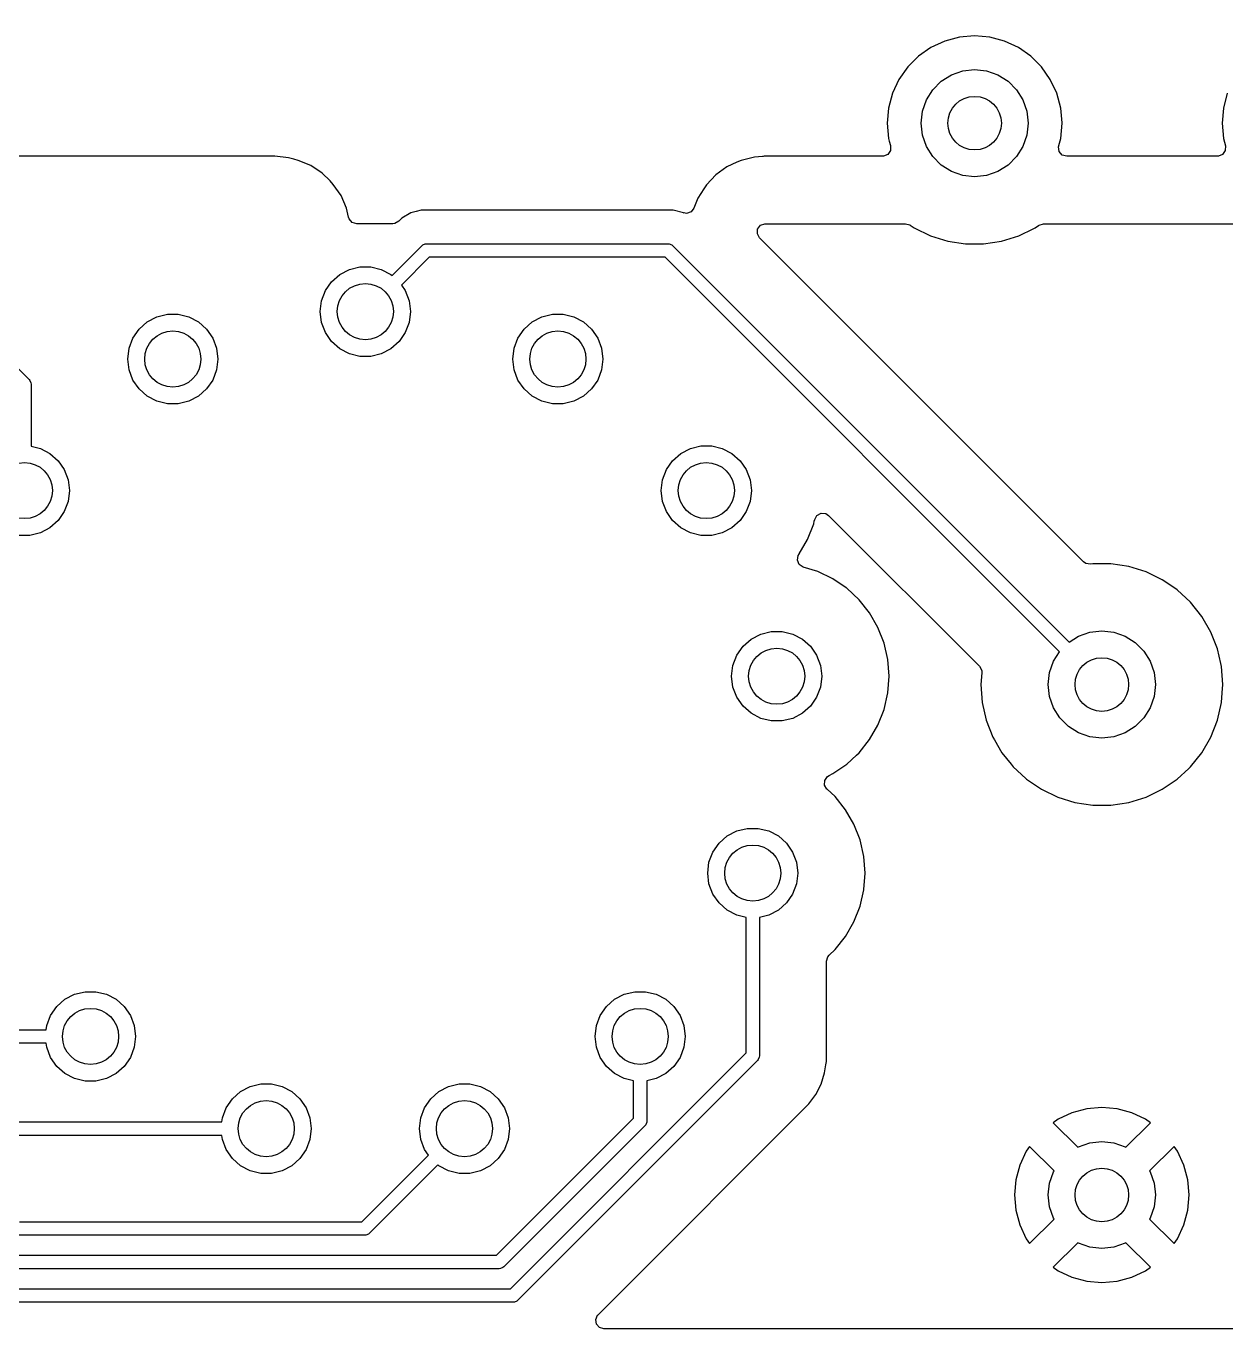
# Model space of a CAD drawing. Extents: x 2.85 to 10.26, y -4.55 to -2.42.
# Drawn here: x 5.863 to 6.569, y -4.547 to -3.781 of the extents above; entities that cross this region are included whole.
import ezdxf

# ---------------------------------------------------------------- set-up
doc = ezdxf.new("R2010")
doc.units = 0
doc.header["$MEASUREMENT"] = 0
doc.layers.add('BLACK', color=7, linetype='CONTINUOUS')

msp = doc.modelspace()

# ---------------------------------------------------------------- linework, layer by layer
at = {"layer": 'BLACK', "linetype": 'CONTINUOUS'}
for p, q in [((5.50029, -3.62424), (5.86528, -3.98923)), ((6.40368, -3.79029), (6.39556, -3.79407)), ((6.41233, -3.78797), (6.40368, -3.79029)), ((6.40368, -3.79029), (6.40368, -3.79029)), ((6.41234, -3.78797), (6.41233, -3.78797)), ((6.42126, -3.78719), (6.41234, -3.78797)), ((6.43018, -3.78797), (6.42126, -3.78719)), ((6.42126, -3.78719), (6.42126, -3.78719)), ((6.43884, -3.79029), (6.43018, -3.78797)), ((6.43018, -3.78797), (6.43018, -3.78797)), ((6.43018, -3.78797), (6.43018, -3.78797)), ((6.43018, -3.78797), (6.43018, -3.78797)), ((6.43018, -3.78797), (6.43018, -3.78797)), ((6.44696, -3.79407), (6.43884, -3.79029)), ((6.43884, -3.79029), (6.43884, -3.79029)), ((6.39556, -3.79407), (6.38822, -3.79921)), ((6.39556, -3.79407), (6.39556, -3.79407)), ((6.4543, -3.79921), (6.44696, -3.79407)), ((6.44696, -3.79407), (6.44696, -3.79407)), ((6.38189, -3.80555), (6.37675, -3.81288)), ((6.38822, -3.79921), (6.38189, -3.80555)), ((6.46063, -3.80555), (6.4543, -3.79921)), ((6.46577, -3.81288), (6.46063, -3.80555)), ((6.46063, -3.80555), (6.46063, -3.80555)), ((6.37675, -3.81288), (6.37296, -3.821)), ((6.37675, -3.81288), (6.37675, -3.81288)), ((6.40162, -3.81396), (6.40759, -3.81021)), ((6.40759, -3.81021), (6.41425, -3.80788)), ((6.41425, -3.80788), (6.42126, -3.80709)), ((6.42126, -3.80709), (6.42827, -3.80788)), ((6.42827, -3.80788), (6.43493, -3.81021)), ((6.43493, -3.81021), (6.4409, -3.81396)), ((6.46956, -3.821), (6.46577, -3.81288)), ((6.39288, -3.82492), (6.39664, -3.81895)), ((6.39664, -3.81895), (6.40162, -3.81396)), ((6.4409, -3.81396), (6.44588, -3.81895)), ((6.44588, -3.81895), (6.44964, -3.82492)), ((6.37296, -3.821), (6.37064, -3.82966)), ((6.37296, -3.821), (6.37296, -3.821)), ((6.39055, -3.83157), (6.39288, -3.82492)), ((6.44964, -3.82492), (6.45197, -3.83157)), ((6.47188, -3.82966), (6.46956, -3.821)), ((6.56983, -3.82101), (6.56751, -3.82966)), ((6.37064, -3.82966), (6.36986, -3.83858)), ((6.37064, -3.82966), (6.37064, -3.82966)), ((6.38976, -3.83858), (6.39055, -3.83157)), ((6.45197, -3.83157), (6.45276, -3.83858)), ((6.47208, -3.83199), (6.47188, -3.82966)), ((6.47264, -3.83834), (6.47208, -3.83199)), ((6.56751, -3.82966), (6.56673, -3.83858)), ((6.56751, -3.82966), (6.56751, -3.82966)), ((6.36986, -3.83858), (6.36986, -3.83858)), ((6.36986, -3.83858), (6.37064, -3.84751)), ((6.39055, -3.84559), (6.38976, -3.83858)), ((6.45276, -3.83858), (6.45197, -3.84559)), ((6.47188, -3.84751), (6.47266, -3.83858)), ((6.47266, -3.83858), (6.47264, -3.83834)), ((6.56673, -3.83858), (6.56673, -3.83858)), ((6.56673, -3.83858), (6.56751, -3.8475)), ((6.37064, -3.84751), (6.37064, -3.84751)), ((6.37064, -3.84751), (6.37106, -3.84905)), ((6.37106, -3.84905), (6.37176, -3.85168)), ((6.39288, -3.85225), (6.39055, -3.84559)), ((6.45197, -3.84559), (6.44964, -3.85225)), ((6.47076, -3.85168), (6.47188, -3.84751)), ((6.56751, -3.8475), (6.56751, -3.8475)), ((6.56751, -3.8475), (6.56869, -3.85191)), ((6.00979, -3.85805), (5.84118, -3.85805)), ((6.01776, -3.85886), (6.00979, -3.85805)), ((6.00979, -3.85805), (6.00979, -3.85805)), ((6.02094, -3.85965), (6.01776, -3.85886)), ((6.01776, -3.85886), (6.01776, -3.85886)), ((6.01776, -3.85886), (6.01776, -3.85886)), ((6.29182, -3.85853), (6.28407, -3.86056)), ((6.29649, -3.85809), (6.29182, -3.85853)), ((6.29684, -3.85808), (6.29649, -3.85809)), ((6.29649, -3.85809), (6.29649, -3.85809)), ((6.29752, -3.85806), (6.29684, -3.85808)), ((6.29826, -3.85805), (6.29752, -3.85806)), ((6.36711, -3.85805), (6.29826, -3.85805)), ((6.36769, -3.85802), (6.36711, -3.85805)), ((6.37022, -3.85693), (6.36769, -3.85802)), ((6.37176, -3.85466), (6.37022, -3.85693)), ((6.37176, -3.85168), (6.37182, -3.85191)), ((6.37182, -3.85191), (6.37176, -3.85466)), ((6.39664, -3.85822), (6.39288, -3.85225)), ((6.40162, -3.86321), (6.39664, -3.85822)), ((6.44588, -3.85822), (6.4409, -3.86321)), ((6.44964, -3.85225), (6.44588, -3.85822)), ((6.47058, -3.85247), (6.4707, -3.85191)), ((6.47097, -3.8552), (6.47058, -3.85247)), ((6.4707, -3.85191), (6.47076, -3.85168)), ((6.47277, -3.85728), (6.47097, -3.8552)), ((6.47541, -3.85805), (6.47277, -3.85728)), ((6.56398, -3.85805), (6.47541, -3.85805)), ((6.56456, -3.85802), (6.56398, -3.85805)), ((6.56709, -3.85693), (6.56456, -3.85802)), ((6.56863, -3.85466), (6.56709, -3.85693)), ((6.56869, -3.85191), (6.56863, -3.85466)), ((6.02358, -3.86043), (6.02094, -3.85965)), ((6.02094, -3.85965), (6.02094, -3.85965)), ((6.02094, -3.85965), (6.02094, -3.85965)), ((6.031, -3.86345), (6.02358, -3.86043)), ((6.02358, -3.86043), (6.02358, -3.86043)), ((6.03766, -3.86791), (6.031, -3.86345)), ((6.031, -3.86345), (6.031, -3.86345)), ((6.27556, -3.86431), (6.26906, -3.86899)), ((6.2815, -3.86152), (6.27556, -3.86431)), ((6.28407, -3.86056), (6.2815, -3.86152)), ((6.2815, -3.86152), (6.2815, -3.86152)), ((6.40759, -3.86696), (6.40162, -3.86321)), ((6.4409, -3.86321), (6.43493, -3.86696)), ((6.04235, -3.87249), (6.03766, -3.86791)), ((6.03766, -3.86791), (6.03766, -3.86791)), ((6.04415, -3.87457), (6.04235, -3.87249)), ((6.04875, -3.88112), (6.04415, -3.87457)), ((6.04415, -3.87457), (6.04415, -3.87457)), ((6.04415, -3.87457), (6.04415, -3.87457)), ((6.26906, -3.86899), (6.26364, -3.87489)), ((6.26906, -3.86899), (6.26906, -3.86899)), ((6.41425, -3.86929), (6.40759, -3.86696)), ((6.42126, -3.87008), (6.41425, -3.86929)), ((6.42827, -3.86929), (6.42126, -3.87008)), ((6.43493, -3.86696), (6.42827, -3.86929)), ((6.05195, -3.88847), (6.04875, -3.88112)), ((6.04875, -3.88112), (6.04875, -3.88112)), ((6.26199, -3.87709), (6.25851, -3.88265)), ((6.26364, -3.87489), (6.26199, -3.87709)), ((6.26199, -3.87709), (6.26199, -3.87709)), ((6.05318, -3.89385), (6.05195, -3.88847)), ((6.05195, -3.88847), (6.05195, -3.88847)), ((6.09581, -3.88974), (6.09292, -3.89052)), ((6.10203, -3.88974), (6.09581, -3.88974)), ((6.10233, -3.88974), (6.10203, -3.88974)), ((6.23753, -3.88974), (6.10233, -3.88974)), ((6.10233, -3.88974), (6.10233, -3.88974)), ((6.23783, -3.88974), (6.23753, -3.88974)), ((6.23753, -3.88974), (6.23753, -3.88974)), ((6.24406, -3.88974), (6.23783, -3.88974)), ((6.25007, -3.89136), (6.24406, -3.88974)), ((6.2562, -3.88852), (6.25451, -3.89069)), ((6.25851, -3.88265), (6.2562, -3.88852)), ((6.0535, -3.89478), (6.05318, -3.89385)), ((6.0553, -3.89686), (6.0535, -3.89478)), ((6.05794, -3.89764), (6.0553, -3.89686)), ((6.08025, -3.89753), (6.07921, -3.89764)), ((6.08266, -3.89621), (6.08025, -3.89753)), ((6.0844, -3.89447), (6.08266, -3.89621)), ((6.08979, -3.89136), (6.0844, -3.89447)), ((6.0844, -3.89447), (6.0844, -3.89447)), ((6.09292, -3.89052), (6.08979, -3.89136)), ((6.08979, -3.89136), (6.08979, -3.89136)), ((6.25038, -3.89144), (6.25007, -3.89136)), ((6.25007, -3.89136), (6.25007, -3.89136)), ((6.2504, -3.89134), (6.25038, -3.89144)), ((6.25191, -3.8916), (6.2504, -3.89134)), ((6.25451, -3.89069), (6.25191, -3.8916)), ((6.07921, -3.89764), (6.05794, -3.89764)), ((6.29349, -3.90356), (6.29368, -3.90081)), ((6.2948, -3.90597), (6.29349, -3.90356)), ((6.29368, -3.90081), (6.29533, -3.89861)), ((6.29533, -3.89861), (6.29791, -3.89765)), ((6.29791, -3.89765), (6.29826, -3.89764)), ((6.29826, -3.89764), (6.38054, -3.89764)), ((6.38054, -3.89764), (6.38318, -3.89841)), ((6.38318, -3.89841), (6.38329, -3.89849)), ((6.38329, -3.89849), (6.38572, -3.90014)), ((6.38572, -3.90014), (6.39529, -3.90475)), ((6.39529, -3.90475), (6.40544, -3.90789)), ((6.43708, -3.90789), (6.44723, -3.90475)), ((6.44723, -3.90475), (6.45608, -3.90049)), ((6.45608, -3.90049), (6.4568, -3.90014)), ((6.4568, -3.90014), (6.45884, -3.89876)), ((6.4568, -3.90014), (6.4568, -3.90014)), ((6.4568, -3.90014), (6.4568, -3.90014)), ((6.45884, -3.89876), (6.45923, -3.89849)), ((6.45923, -3.89849), (6.46185, -3.89764)), ((6.46185, -3.89764), (6.46198, -3.89764)), ((6.46198, -3.89764), (6.57739, -3.89764)), ((6.07868, -3.92806), (6.09614, -3.9106)), ((6.09614, -3.9106), (6.09673, -3.91011)), ((6.09673, -3.91011), (6.09815, -3.90952)), ((6.09815, -3.90952), (6.09892, -3.90945)), ((6.09892, -3.90945), (6.24094, -3.90945)), ((6.24094, -3.90945), (6.24171, -3.90952)), ((6.24171, -3.90952), (6.24313, -3.91011)), ((6.24313, -3.91011), (6.24373, -3.9106)), ((6.24373, -3.9106), (6.47678, -4.14366)), ((6.48527, -4.09644), (6.2948, -3.90597)), ((6.40544, -3.90789), (6.40544, -3.90789)), ((6.40544, -3.90789), (6.40544, -3.90789)), ((6.40544, -3.90789), (6.41595, -3.90947)), ((6.41595, -3.90947), (6.41595, -3.90947)), ((6.41595, -3.90947), (6.41595, -3.90947)), ((6.41595, -3.90947), (6.41595, -3.90947)), ((6.41595, -3.90947), (6.42657, -3.90947)), ((6.42657, -3.90947), (6.43708, -3.90789)), ((6.42657, -3.90947), (6.42657, -3.90947)), ((6.42657, -3.90947), (6.42657, -3.90947)), ((6.43708, -3.90789), (6.43708, -3.90789)), ((6.43708, -3.90789), (6.43708, -3.90789)), ((6.10055, -3.91732), (6.08418, -3.9337)), ((6.23931, -3.91732), (6.10055, -3.91732)), ((6.47121, -4.14922), (6.23931, -3.91732)), ((6.04316, -3.93174), (6.04794, -3.9275)), ((6.04794, -3.9275), (6.0536, -3.92454)), ((6.0536, -3.92454), (6.0598, -3.92301)), ((6.0598, -3.92301), (6.06619, -3.92301)), ((6.06619, -3.92301), (6.07239, -3.92454)), ((6.07239, -3.92454), (6.07805, -3.9275)), ((6.07805, -3.9275), (6.07868, -3.92806)), ((6.03953, -3.937), (6.04316, -3.93174)), ((6.08418, -3.9337), (6.08646, -3.937)), ((6.03649, -3.94931), (6.03726, -3.94297)), ((6.03726, -3.94297), (6.03953, -3.937)), ((6.08646, -3.937), (6.08872, -3.94297)), ((6.08872, -3.94297), (6.08949, -3.94931)), ((5.9404, -3.95244), (5.9466, -3.95091)), ((5.9466, -3.95091), (5.95299, -3.95091)), ((5.95299, -3.95091), (5.95919, -3.95244)), ((6.03726, -3.95566), (6.03649, -3.94931)), ((6.08949, -3.94931), (6.08872, -3.95566)), ((6.1668, -3.95244), (6.173, -3.95091)), ((6.173, -3.95091), (6.17939, -3.95091)), ((6.17939, -3.95091), (6.18559, -3.95244)), ((5.92996, -3.95964), (5.93474, -3.9554)), ((5.93474, -3.9554), (5.9404, -3.95244)), ((5.95919, -3.95244), (5.96485, -3.9554)), ((5.96485, -3.9554), (5.96963, -3.95964)), ((6.03953, -3.96163), (6.03726, -3.95566)), ((6.08872, -3.95566), (6.08646, -3.96163)), ((6.15636, -3.95964), (6.16114, -3.9554)), ((6.16114, -3.9554), (6.1668, -3.95244)), ((6.18559, -3.95244), (6.19125, -3.9554)), ((6.19125, -3.9554), (6.19603, -3.95964)), ((5.92406, -3.97087), (5.92633, -3.9649)), ((5.92633, -3.9649), (5.92996, -3.95964)), ((5.96963, -3.95964), (5.97326, -3.9649)), ((5.97326, -3.9649), (5.97552, -3.97087)), ((6.04316, -3.96689), (6.03953, -3.96163)), ((6.08646, -3.96163), (6.08283, -3.96689)), ((6.15046, -3.97087), (6.15273, -3.9649)), ((6.15273, -3.9649), (6.15636, -3.95964)), ((6.19603, -3.95964), (6.19966, -3.9649)), ((6.19966, -3.9649), (6.20192, -3.97087)), ((5.92329, -3.97721), (5.92406, -3.97087)), ((5.97552, -3.97087), (5.97629, -3.97721)), ((6.04794, -3.97112), (6.04316, -3.96689)), ((6.0536, -3.97409), (6.04794, -3.97112)), ((6.0598, -3.97562), (6.0536, -3.97409)), ((6.07239, -3.97409), (6.06619, -3.97562)), ((6.07805, -3.97112), (6.07239, -3.97409)), ((6.08283, -3.96689), (6.07805, -3.97112)), ((6.14969, -3.97721), (6.15046, -3.97087)), ((6.20192, -3.97087), (6.20269, -3.97721)), ((5.92406, -3.98356), (5.92329, -3.97721)), ((5.97629, -3.97721), (5.97552, -3.98356)), ((6.06619, -3.97562), (6.0598, -3.97562)), ((6.15046, -3.98356), (6.14969, -3.97721)), ((6.20269, -3.97721), (6.20192, -3.98356)), ((5.86528, -3.98923), (5.86577, -3.98982)), ((5.92633, -3.98953), (5.92406, -3.98356)), ((5.97552, -3.98356), (5.97326, -3.98953)), ((6.15273, -3.98953), (6.15046, -3.98356)), ((6.20192, -3.98356), (6.19966, -3.98953)), ((5.86577, -3.98982), (5.86577, -3.98982)), ((5.86577, -3.98982), (5.86635, -3.99124)), ((5.86635, -3.99124), (5.86643, -3.99201)), ((5.86643, -3.99201), (5.86643, -4.02839)), ((5.92996, -3.99479), (5.92633, -3.98953)), ((5.93474, -3.99902), (5.92996, -3.99479)), ((5.96963, -3.99479), (5.96485, -3.99902)), ((5.97326, -3.98953), (5.96963, -3.99479)), ((6.15636, -3.99479), (6.15273, -3.98953)), ((6.16114, -3.99902), (6.15636, -3.99479)), ((6.19603, -3.99479), (6.19125, -3.99902)), ((6.19966, -3.98953), (6.19603, -3.99479)), ((5.9404, -4.00199), (5.93474, -3.99902)), ((5.9466, -4.00352), (5.9404, -4.00199)), ((5.95299, -4.00352), (5.9466, -4.00352)), ((5.95919, -4.00199), (5.95299, -4.00352)), ((5.96485, -3.99902), (5.95919, -4.00199)), ((6.1668, -4.00199), (6.16114, -3.99902)), ((6.173, -4.00352), (6.1668, -4.00199)), ((6.17939, -4.00352), (6.173, -4.00352)), ((6.18559, -4.00199), (6.17939, -4.00352)), ((6.19125, -3.99902), (6.18559, -4.00199)), ((5.86643, -4.02839), (5.87189, -4.02974)), ((5.87189, -4.02974), (5.87755, -4.0327)), ((5.87755, -4.0327), (5.88233, -4.03694)), ((6.24366, -4.03694), (6.24844, -4.0327)), ((6.24844, -4.0327), (6.2541, -4.02974)), ((6.2541, -4.02974), (6.2603, -4.02821)), ((6.2603, -4.02821), (6.26669, -4.02821)), ((6.26669, -4.02821), (6.27289, -4.02974)), ((6.27289, -4.02974), (6.27855, -4.0327)), ((6.27855, -4.0327), (6.28333, -4.03694)), ((5.88233, -4.03694), (5.88596, -4.0422)), ((5.88596, -4.0422), (5.88822, -4.04817)), ((6.23776, -4.04817), (6.24003, -4.0422)), ((6.24003, -4.0422), (6.24366, -4.03694)), ((6.28333, -4.03694), (6.28696, -4.0422)), ((6.28696, -4.0422), (6.28922, -4.04817)), ((5.88822, -4.04817), (5.88899, -4.05451)), ((6.23699, -4.05451), (6.23776, -4.04817)), ((6.28922, -4.04817), (6.28999, -4.05451)), ((5.88899, -4.05451), (5.88822, -4.06086)), ((6.23776, -4.06086), (6.23699, -4.05451)), ((6.28999, -4.05451), (6.28922, -4.06086)), ((5.88822, -4.06086), (5.88596, -4.06683)), ((6.24003, -4.06683), (6.23776, -4.06086)), ((6.28922, -4.06086), (6.28696, -4.06683)), ((5.88233, -4.07209), (5.87755, -4.07632)), ((5.88596, -4.06683), (5.88233, -4.07209)), ((6.24366, -4.07209), (6.24003, -4.06683)), ((6.24844, -4.07632), (6.24366, -4.07209)), ((6.28333, -4.07209), (6.27855, -4.07632)), ((6.28696, -4.06683), (6.28333, -4.07209)), ((6.32663, -4.07399), (6.32699, -4.07242)), ((6.32699, -4.07242), (6.3272, -4.07149)), ((6.3272, -4.07149), (6.32854, -4.06909)), ((6.32854, -4.06909), (6.33097, -4.0678)), ((6.33097, -4.0678), (6.33371, -4.06802)), ((6.33371, -4.06802), (6.33541, -4.06913)), ((6.33541, -4.06913), (6.42408, -4.15779)), ((5.86569, -4.08082), (5.8593, -4.08082)), ((5.87189, -4.07929), (5.86569, -4.08082)), ((5.87755, -4.07632), (5.87189, -4.07929)), ((6.2541, -4.07929), (6.24844, -4.07632)), ((6.2603, -4.08082), (6.2541, -4.07929)), ((6.26669, -4.08082), (6.2603, -4.08082)), ((6.27289, -4.07929), (6.26669, -4.08082)), ((6.27855, -4.07632), (6.27289, -4.07929)), ((6.32302, -4.08318), (6.32663, -4.07399)), ((6.31809, -4.09173), (6.32302, -4.08318)), ((6.31705, -4.09542), (6.31748, -4.09271)), ((6.31816, -4.09794), (6.31705, -4.09542)), ((6.31748, -4.09271), (6.31799, -4.09189)), ((6.31798, -4.09189), (6.31805, -4.09178)), ((6.31799, -4.09189), (6.31798, -4.09189)), ((6.31805, -4.09178), (6.31807, -4.09175)), ((6.31807, -4.09175), (6.31809, -4.09173)), ((6.48673, -4.09744), (6.48527, -4.09644)), ((6.32045, -4.09946), (6.31816, -4.09794)), ((6.32903, -4.10211), (6.32045, -4.09946)), ((6.33793, -4.10639), (6.32903, -4.10211)), ((6.32903, -4.10211), (6.32903, -4.10211)), ((6.48945, -4.09781), (6.48673, -4.09744)), ((6.49075, -4.09762), (6.48945, -4.09781)), ((6.50138, -4.09762), (6.49075, -4.09762)), ((6.49075, -4.09762), (6.49075, -4.09762)), ((6.51188, -4.0992), (6.50138, -4.09762)), ((6.50138, -4.09762), (6.50138, -4.09762)), ((6.52203, -4.10233), (6.51188, -4.0992)), ((6.51188, -4.0992), (6.51188, -4.0992)), ((6.5316, -4.10694), (6.52203, -4.10233)), ((6.52203, -4.10233), (6.52203, -4.10233)), ((6.34565, -4.11165), (6.33793, -4.10639)), ((6.33793, -4.10639), (6.33793, -4.10639)), ((6.33793, -4.10639), (6.33793, -4.10639)), ((6.33793, -4.10639), (6.33793, -4.10639)), ((6.34609, -4.11195), (6.34565, -4.11165)), ((6.35333, -4.11867), (6.34609, -4.11195)), ((6.5316, -4.10694), (6.5316, -4.10694)), ((6.53896, -4.11195), (6.53161, -4.10694)), ((6.53161, -4.10694), (6.5316, -4.10694)), ((6.5316, -4.10694), (6.5316, -4.10694)), ((6.54038, -4.11293), (6.53896, -4.11195)), ((6.35949, -4.12639), (6.35333, -4.11867)), ((6.35333, -4.11867), (6.35333, -4.11867)), ((6.35333, -4.11867), (6.35333, -4.11867)), ((6.54817, -4.12015), (6.54038, -4.11293)), ((6.36442, -4.13494), (6.35949, -4.12639)), ((6.5548, -4.12846), (6.54817, -4.12015)), ((6.54817, -4.12015), (6.54817, -4.12015)), ((6.54817, -4.12015), (6.54817, -4.12015)), ((6.56011, -4.13766), (6.5548, -4.12846)), ((6.28506, -4.14604), (6.28984, -4.1418)), ((6.28984, -4.1418), (6.2955, -4.13884)), ((6.2955, -4.13884), (6.3017, -4.13731)), ((6.3017, -4.13731), (6.30809, -4.13731)), ((6.30809, -4.13731), (6.31429, -4.13884)), ((6.31429, -4.13884), (6.31995, -4.1418)), ((6.31995, -4.1418), (6.32473, -4.14604)), ((6.36803, -4.14414), (6.36442, -4.13494)), ((6.47678, -4.14366), (6.4824, -4.14013)), ((6.4824, -4.14013), (6.48905, -4.1378)), ((6.48905, -4.1378), (6.49606, -4.13701)), ((6.49606, -4.13701), (6.50307, -4.1378)), ((6.50307, -4.1378), (6.50973, -4.14013)), ((6.50973, -4.14013), (6.5157, -4.14388)), ((6.56399, -4.14755), (6.56011, -4.13766)), ((6.28143, -4.1513), (6.28506, -4.14604)), ((6.32473, -4.14604), (6.32836, -4.1513)), ((6.37023, -4.15377), (6.36803, -4.14414)), ((6.46769, -4.15484), (6.47121, -4.14922)), ((6.5157, -4.14388), (6.52069, -4.14887)), ((6.52069, -4.14887), (6.52444, -4.15484)), ((6.56594, -4.15608), (6.56399, -4.14755)), ((6.27839, -4.16361), (6.27916, -4.15727)), ((6.27916, -4.15727), (6.28143, -4.1513)), ((6.32836, -4.1513), (6.33062, -4.15727)), ((6.33062, -4.15727), (6.33139, -4.16361)), ((6.37097, -4.16361), (6.37023, -4.15377)), ((6.37023, -4.15377), (6.37023, -4.15377)), ((6.37023, -4.15377), (6.37023, -4.15377)), ((6.42408, -4.15779), (6.4254, -4.16021)), ((6.46536, -4.1615), (6.46769, -4.15484)), ((6.52444, -4.15484), (6.52677, -4.1615)), ((6.56635, -4.15791), (6.56594, -4.15608)), ((6.27916, -4.16996), (6.27839, -4.16361)), ((6.33139, -4.16361), (6.33062, -4.16996)), ((6.3706, -4.1685), (6.37097, -4.16361)), ((6.37097, -4.16361), (6.37097, -4.16361)), ((6.42549, -4.16161), (6.42498, -4.1685)), ((6.4254, -4.16021), (6.42549, -4.16161)), ((6.46457, -4.1685), (6.46536, -4.1615)), ((6.52677, -4.1615), (6.52756, -4.1685)), ((6.56715, -4.1685), (6.56635, -4.15791)), ((6.28143, -4.17593), (6.27916, -4.16996)), ((6.33062, -4.16996), (6.32836, -4.17593)), ((6.37023, -4.17346), (6.3706, -4.1685)), ((6.42498, -4.1685), (6.42498, -4.1685)), ((6.42498, -4.1685), (6.42577, -4.1791)), ((6.46536, -4.17551), (6.46457, -4.1685)), ((6.52756, -4.1685), (6.52677, -4.17551)), ((6.56678, -4.17346), (6.56715, -4.1685)), ((6.56715, -4.1685), (6.56715, -4.1685)), ((6.28506, -4.18119), (6.28143, -4.17593)), ((6.32836, -4.17593), (6.32473, -4.18119)), ((6.36803, -4.18309), (6.37023, -4.17346)), ((6.42577, -4.1791), (6.42814, -4.18946)), ((6.46769, -4.18217), (6.46536, -4.17551)), ((6.52677, -4.17551), (6.52444, -4.18217)), ((6.56399, -4.18946), (6.56635, -4.1791)), ((6.56635, -4.1791), (6.56678, -4.17346)), ((6.28984, -4.18542), (6.28506, -4.18119)), ((6.2955, -4.18839), (6.28984, -4.18542)), ((6.3017, -4.18992), (6.2955, -4.18839)), ((6.31429, -4.18839), (6.30809, -4.18992)), ((6.31995, -4.18542), (6.31429, -4.18839)), ((6.32473, -4.18119), (6.31995, -4.18542)), ((6.36442, -4.19228), (6.36803, -4.18309)), ((6.47144, -4.18814), (6.46769, -4.18217)), ((6.47643, -4.19313), (6.47144, -4.18814)), ((6.52069, -4.18814), (6.5157, -4.19313)), ((6.52444, -4.18217), (6.52069, -4.18814)), ((6.30809, -4.18992), (6.3017, -4.18992)), ((6.35949, -4.20083), (6.36442, -4.19228)), ((6.42814, -4.18946), (6.42814, -4.18946)), ((6.42814, -4.18946), (6.43202, -4.19935)), ((6.4824, -4.19688), (6.47643, -4.19313)), ((6.5157, -4.19313), (6.50973, -4.19688)), ((6.56011, -4.19935), (6.56399, -4.18946)), ((6.35333, -4.20856), (6.35949, -4.20083)), ((6.43202, -4.19935), (6.43202, -4.19935)), ((6.43202, -4.19935), (6.43297, -4.201)), ((6.43297, -4.201), (6.43733, -4.20855)), ((6.48905, -4.19921), (6.4824, -4.19688)), ((6.49606, -4.2), (6.48905, -4.19921)), ((6.50307, -4.19921), (6.49606, -4.2)), ((6.50973, -4.19688), (6.50307, -4.19921)), ((6.5548, -4.20855), (6.56011, -4.19935)), ((6.34609, -4.21527), (6.35171, -4.21006)), ((6.35171, -4.21006), (6.35333, -4.20856)), ((6.35333, -4.20856), (6.35333, -4.20856)), ((6.35333, -4.20856), (6.35333, -4.20856)), ((6.43733, -4.20855), (6.44268, -4.21526)), ((6.54817, -4.21685), (6.5548, -4.20855)), ((6.33793, -4.22084), (6.34609, -4.21527)), ((6.44268, -4.21526), (6.44395, -4.21685)), ((6.44395, -4.21685), (6.45131, -4.22368)), ((6.54038, -4.22408), (6.54721, -4.21775)), ((6.54721, -4.21775), (6.54817, -4.21685)), ((6.54817, -4.21685), (6.54817, -4.21685)), ((6.54817, -4.21685), (6.54817, -4.21685)), ((6.33302, -4.22756), (6.33312, -4.22481)), ((6.33312, -4.22481), (6.33468, -4.22254)), ((6.33468, -4.22254), (6.33563, -4.22194)), ((6.33563, -4.22194), (6.33793, -4.22084)), ((6.45131, -4.22368), (6.45174, -4.22408)), ((6.45174, -4.22408), (6.46052, -4.23006)), ((6.53161, -4.23006), (6.54038, -4.22408)), ((6.33443, -4.22992), (6.33302, -4.22756)), ((6.33459, -4.23007), (6.33443, -4.22992)), ((6.33923, -4.23437), (6.33459, -4.23007)), ((6.34539, -4.24209), (6.33923, -4.23437)), ((6.33923, -4.23437), (6.33923, -4.23437)), ((6.33923, -4.23437), (6.33923, -4.23437)), ((6.46052, -4.23006), (6.47009, -4.23467)), ((6.52203, -4.23467), (6.53161, -4.23006)), ((6.35032, -4.25064), (6.34539, -4.24209)), ((6.47009, -4.23467), (6.48025, -4.23781)), ((6.48025, -4.23781), (6.48025, -4.23781)), ((6.48025, -4.23781), (6.48025, -4.23781)), ((6.48025, -4.23781), (6.49075, -4.23939)), ((6.49075, -4.23939), (6.49075, -4.23939)), ((6.49075, -4.23939), (6.49075, -4.23939)), ((6.49075, -4.23939), (6.49075, -4.23939)), ((6.49075, -4.23939), (6.50138, -4.23939)), ((6.50138, -4.23939), (6.51188, -4.23781)), ((6.50138, -4.23939), (6.50138, -4.23939)), ((6.50138, -4.23939), (6.50138, -4.23939)), ((6.51188, -4.23781), (6.52203, -4.23467)), ((6.51188, -4.23781), (6.51188, -4.23781)), ((6.51188, -4.23781), (6.51188, -4.23781)), ((6.27574, -4.2575), (6.2814, -4.25454)), ((6.2814, -4.25454), (6.2876, -4.25301)), ((6.2876, -4.25301), (6.29399, -4.25301)), ((6.29399, -4.25301), (6.30019, -4.25454)), ((6.30019, -4.25454), (6.30585, -4.2575)), ((6.35393, -4.25984), (6.35032, -4.25064)), ((6.26733, -4.267), (6.27096, -4.26174)), ((6.27096, -4.26174), (6.27574, -4.2575)), ((6.30585, -4.2575), (6.31063, -4.26174)), ((6.31063, -4.26174), (6.31426, -4.267)), ((6.35613, -4.26947), (6.35393, -4.25984)), ((6.26506, -4.27297), (6.26733, -4.267)), ((6.31426, -4.267), (6.31652, -4.27297)), ((6.35687, -4.27931), (6.35613, -4.26947)), ((6.35613, -4.26947), (6.35613, -4.26947)), ((6.35613, -4.26947), (6.35613, -4.26947)), ((6.26429, -4.27931), (6.26506, -4.27297)), ((6.26506, -4.28566), (6.26429, -4.27931)), ((6.31652, -4.27297), (6.31729, -4.27931)), ((6.31729, -4.27931), (6.31652, -4.28566)), ((6.35614, -4.28905), (6.35687, -4.27931)), ((6.35687, -4.27931), (6.35687, -4.27931)), ((6.26733, -4.29163), (6.26506, -4.28566)), ((6.31652, -4.28566), (6.31426, -4.29163)), ((6.27096, -4.29689), (6.26733, -4.29163)), ((6.31426, -4.29163), (6.31063, -4.29689)), ((6.35393, -4.29879), (6.35613, -4.28916)), ((6.35613, -4.28916), (6.35614, -4.28905)), ((6.27574, -4.30112), (6.27096, -4.29689)), ((6.2814, -4.30409), (6.27574, -4.30112)), ((6.30585, -4.30112), (6.30019, -4.30409)), ((6.31063, -4.29689), (6.30585, -4.30112)), ((6.35032, -4.30798), (6.35393, -4.29879)), ((6.28686, -4.30544), (6.2814, -4.30409)), ((6.28686, -4.38502), (6.28686, -4.30544)), ((6.30019, -4.30409), (6.29473, -4.30544)), ((6.29473, -4.30544), (6.29473, -4.38665)), ((6.34539, -4.31653), (6.35032, -4.30798)), ((6.33923, -4.32426), (6.34539, -4.31653)), ((6.33568, -4.32755), (6.33923, -4.32426)), ((6.33412, -4.33113), (6.33489, -4.32849)), ((6.33412, -4.39006), (6.33412, -4.33113)), ((6.33489, -4.32849), (6.33568, -4.32755)), ((5.892, -4.35054), (5.8982, -4.34901)), ((5.8982, -4.34901), (5.90459, -4.34901)), ((5.90459, -4.34901), (5.91079, -4.35054)), ((6.2152, -4.35054), (6.2214, -4.34901)), ((6.2214, -4.34901), (6.22779, -4.34901)), ((6.22779, -4.34901), (6.23399, -4.35054)), ((5.88156, -4.35774), (5.88634, -4.3535)), ((5.88634, -4.3535), (5.892, -4.35054)), ((5.91079, -4.35054), (5.91645, -4.3535)), ((5.91645, -4.3535), (5.92123, -4.35774)), ((6.20476, -4.35774), (6.20954, -4.3535)), ((6.20954, -4.3535), (6.2152, -4.35054)), ((6.23399, -4.35054), (6.23965, -4.3535)), ((6.23965, -4.3535), (6.24443, -4.35774)), ((5.87566, -4.36897), (5.87793, -4.363)), ((5.87793, -4.363), (5.88156, -4.35774)), ((5.92123, -4.35774), (5.92486, -4.363)), ((5.92486, -4.363), (5.92712, -4.36897)), ((6.19886, -4.36897), (6.20113, -4.363)), ((6.20113, -4.363), (6.20476, -4.35774)), ((6.24443, -4.35774), (6.24806, -4.363)), ((6.24806, -4.363), (6.25032, -4.36897)), ((5.85332, -4.37138), (5.87537, -4.37138)), ((5.87537, -4.37138), (5.87566, -4.36897)), ((5.92712, -4.36897), (5.92789, -4.37531)), ((6.19809, -4.37531), (6.19886, -4.36897)), ((6.25032, -4.36897), (6.25109, -4.37531)), ((5.87537, -4.37925), (5.85169, -4.37925)), ((5.87566, -4.38166), (5.87537, -4.37925)), ((5.92789, -4.37531), (5.92712, -4.38166)), ((6.19886, -4.38166), (6.19809, -4.37531)), ((6.25109, -4.37531), (6.25032, -4.38166)), ((5.87793, -4.38763), (5.87566, -4.38166)), ((5.92712, -4.38166), (5.92486, -4.38763)), ((6.14826, -4.52362), (6.28686, -4.38502)), ((6.20113, -4.38763), (6.19886, -4.38166)), ((6.25032, -4.38166), (6.24806, -4.38763)), ((6.29465, -4.38742), (6.29407, -4.38884)), ((6.29473, -4.38665), (6.29465, -4.38742)), ((5.88156, -4.39289), (5.87793, -4.38763)), ((5.88634, -4.39712), (5.88156, -4.39289)), ((5.92123, -4.39289), (5.91645, -4.39712)), ((5.92486, -4.38763), (5.92123, -4.39289)), ((6.29358, -4.38944), (6.15267, -4.53034)), ((6.20476, -4.39289), (6.20113, -4.38763)), ((6.20954, -4.39712), (6.20476, -4.39289)), ((6.24443, -4.39289), (6.23965, -4.39712)), ((6.24806, -4.38763), (6.24443, -4.39289)), ((6.29407, -4.38884), (6.29358, -4.38944)), ((6.33305, -4.3968), (6.33382, -4.39195)), ((6.33382, -4.39195), (6.33412, -4.39006)), ((5.892, -4.40009), (5.88634, -4.39712)), ((5.8982, -4.40162), (5.892, -4.40009)), ((5.90459, -4.40162), (5.8982, -4.40162)), ((5.91079, -4.40009), (5.90459, -4.40162)), ((5.91645, -4.39712), (5.91079, -4.40009)), ((6.2152, -4.40009), (6.20954, -4.39712)), ((6.22066, -4.40144), (6.2152, -4.40009)), ((6.22066, -4.42338), (6.22066, -4.40144)), ((6.23399, -4.40009), (6.22853, -4.40144)), ((6.22853, -4.40144), (6.22853, -4.42501)), ((6.23965, -4.39712), (6.23399, -4.40009)), ((6.33094, -4.40328), (6.33305, -4.3968)), ((5.98486, -4.41194), (5.98964, -4.4077)), ((5.98964, -4.4077), (5.9953, -4.40474)), ((5.9953, -4.40474), (6.0015, -4.40321)), ((6.0015, -4.40321), (6.00789, -4.40321)), ((6.00789, -4.40321), (6.01409, -4.40474)), ((6.01409, -4.40474), (6.01975, -4.4077)), ((6.01975, -4.4077), (6.02453, -4.41194)), ((6.10146, -4.41194), (6.10624, -4.4077)), ((6.10624, -4.4077), (6.1119, -4.40474)), ((6.1119, -4.40474), (6.1181, -4.40321)), ((6.1181, -4.40321), (6.12449, -4.40321)), ((6.12449, -4.40321), (6.13069, -4.40474)), ((6.13069, -4.40474), (6.13635, -4.4077)), ((6.13635, -4.4077), (6.14113, -4.41194)), ((6.32384, -4.41488), (6.32785, -4.40936)), ((6.32785, -4.40936), (6.33094, -4.40328)), ((5.97896, -4.42317), (5.98123, -4.4172)), ((5.98123, -4.4172), (5.98486, -4.41194)), ((6.02453, -4.41194), (6.02816, -4.4172)), ((6.02816, -4.4172), (6.03042, -4.42317)), ((6.09556, -4.42317), (6.09783, -4.4172)), ((6.09783, -4.4172), (6.10146, -4.41194)), ((6.14113, -4.41194), (6.14476, -4.4172)), ((6.14476, -4.4172), (6.14702, -4.42317)), ((6.27021, -4.4685), (6.32384, -4.41488)), ((6.48714, -4.41791), (6.47849, -4.42023)), ((6.49606, -4.41713), (6.48714, -4.41791)), ((6.48714, -4.41791), (6.48714, -4.41791)), ((6.50498, -4.41791), (6.49606, -4.41713)), ((6.49606, -4.41713), (6.49606, -4.41713)), ((6.51363, -4.42023), (6.50498, -4.41791)), ((6.50498, -4.41791), (6.50498, -4.41791)), ((5.82878, -4.42558), (5.97867, -4.42558)), ((5.97867, -4.42558), (5.97896, -4.42317)), ((6.03042, -4.42317), (6.03119, -4.42951)), ((6.09479, -4.42951), (6.09556, -4.42317)), ((6.1401, -4.50394), (6.22066, -4.42338)), ((6.14702, -4.42317), (6.14779, -4.42951)), ((6.22845, -4.42578), (6.22806, -4.42673)), ((6.22853, -4.42501), (6.22845, -4.42578)), ((6.47037, -4.42401), (6.4675, -4.42602)), ((6.47849, -4.42023), (6.47037, -4.42401)), ((6.47037, -4.42401), (6.47037, -4.42401)), ((6.47849, -4.42023), (6.47849, -4.42023)), ((6.51364, -4.42023), (6.51363, -4.42023)), ((6.52175, -4.42401), (6.51364, -4.42023)), ((6.52462, -4.42602), (6.52175, -4.42401)), ((5.97867, -4.43345), (5.82715, -4.43345)), ((5.97896, -4.43586), (5.97867, -4.43345)), ((6.03119, -4.42951), (6.03042, -4.43586)), ((6.09556, -4.43586), (6.09479, -4.42951)), ((6.22738, -4.4278), (6.14452, -4.51066)), ((6.14779, -4.42951), (6.14702, -4.43586)), ((6.22787, -4.4272), (6.22738, -4.4278)), ((6.22806, -4.42673), (6.22787, -4.4272)), ((6.4675, -4.42602), (6.4675, -4.42602)), ((6.4675, -4.42602), (6.48191, -4.44043)), ((6.51021, -4.44043), (6.52462, -4.42602)), ((5.98123, -4.44183), (5.97896, -4.43586)), ((6.03042, -4.43586), (6.02816, -4.44183)), ((6.09783, -4.44183), (6.09556, -4.43586)), ((6.14702, -4.43586), (6.14476, -4.44183)), ((6.45358, -4.43994), (6.45157, -4.44282)), ((6.46799, -4.45435), (6.45358, -4.43994)), ((6.45358, -4.43994), (6.45358, -4.43994)), ((6.48191, -4.44043), (6.4824, -4.44013)), ((6.4824, -4.44013), (6.48905, -4.4378)), ((6.48905, -4.4378), (6.49606, -4.43701)), ((6.49606, -4.43701), (6.50307, -4.4378)), ((6.50307, -4.4378), (6.50973, -4.44013)), ((6.50973, -4.44013), (6.51021, -4.44043)), ((6.53854, -4.43994), (6.52413, -4.45435)), ((6.54056, -4.44282), (6.53854, -4.43994)), ((5.98486, -4.44709), (5.98123, -4.44183)), ((5.98964, -4.45132), (5.98486, -4.44709)), ((6.02453, -4.44709), (6.01975, -4.45132)), ((6.02816, -4.44183), (6.02453, -4.44709)), ((6.06099, -4.48425), (6.10011, -4.44513)), ((6.10011, -4.44513), (6.09783, -4.44183)), ((6.14113, -4.44709), (6.13635, -4.45132)), ((6.14476, -4.44183), (6.14113, -4.44709)), ((6.45157, -4.44282), (6.44778, -4.45093)), ((6.45157, -4.44282), (6.45157, -4.44282)), ((6.54434, -4.45093), (6.54056, -4.44282)), ((6.54056, -4.44282), (6.54056, -4.44282)), ((5.9953, -4.45429), (5.98964, -4.45132)), ((6.0015, -4.45582), (5.9953, -4.45429)), ((6.00789, -4.45582), (6.0015, -4.45582)), ((6.01409, -4.45429), (6.00789, -4.45582)), ((6.01975, -4.45132), (6.01409, -4.45429)), ((6.10561, -4.45076), (6.0654, -4.49097)), ((6.10624, -4.45132), (6.10561, -4.45076)), ((6.1119, -4.45429), (6.10624, -4.45132)), ((6.1181, -4.45582), (6.1119, -4.45429)), ((6.12449, -4.45582), (6.1181, -4.45582)), ((6.13069, -4.45429), (6.12449, -4.45582)), ((6.13635, -4.45132), (6.13069, -4.45429)), ((6.44778, -4.45093), (6.44547, -4.45958)), ((6.44778, -4.45093), (6.44778, -4.45093)), ((6.46536, -4.4615), (6.46769, -4.45484)), ((6.46769, -4.45484), (6.46799, -4.45435)), ((6.52413, -4.45435), (6.52444, -4.45484)), ((6.52444, -4.45484), (6.52677, -4.4615)), ((6.54666, -4.45958), (6.54434, -4.45093)), ((6.54434, -4.45093), (6.54434, -4.45093)), ((6.44547, -4.45958), (6.44469, -4.4685)), ((6.44547, -4.45958), (6.44547, -4.45958)), ((6.46457, -4.4685), (6.46536, -4.4615)), ((6.52677, -4.4615), (6.52756, -4.4685)), ((6.54666, -4.45958), (6.54666, -4.45958)), ((6.54744, -4.4685), (6.54666, -4.45958)), ((6.2614, -4.47732), (6.27021, -4.4685)), ((6.44469, -4.4685), (6.44547, -4.47743)), ((6.44469, -4.4685), (6.44469, -4.4685)), ((6.46536, -4.47551), (6.46457, -4.4685)), ((6.52756, -4.4685), (6.52677, -4.47551)), ((6.54666, -4.47743), (6.54744, -4.4685)), ((6.54744, -4.4685), (6.54744, -4.4685)), ((6.19983, -4.53889), (6.2614, -4.47732)), ((6.44547, -4.47743), (6.44547, -4.47743)), ((6.44547, -4.47743), (6.44778, -4.48608)), ((6.46769, -4.48217), (6.46536, -4.47551)), ((6.52677, -4.47551), (6.52444, -4.48217)), ((6.54434, -4.48608), (6.54666, -4.47743)), ((6.54666, -4.47743), (6.54666, -4.47743)), ((5.85962, -4.48425), (6.06099, -4.48425)), ((6.44778, -4.48608), (6.44778, -4.48608)), ((6.44778, -4.48608), (6.45157, -4.49419)), ((6.45358, -4.49707), (6.46799, -4.48266)), ((6.46799, -4.48266), (6.46769, -4.48217)), ((6.52444, -4.48217), (6.52413, -4.48266)), ((6.52413, -4.48266), (6.53854, -4.49707)), ((6.54056, -4.49419), (6.54434, -4.48608)), ((6.54434, -4.48608), (6.54434, -4.48608)), ((6.06262, -4.49213), (5.85799, -4.49213)), ((6.06338, -4.49205), (6.06262, -4.49213)), ((6.0648, -4.49146), (6.06338, -4.49205)), ((6.0654, -4.49097), (6.0648, -4.49146)), ((6.45157, -4.49419), (6.45358, -4.49707)), ((6.53854, -4.49707), (6.54056, -4.49419)), ((6.48191, -4.49658), (6.4675, -4.51099)), ((6.4824, -4.49688), (6.48191, -4.49658)), ((6.48905, -4.49921), (6.4824, -4.49688)), ((6.49606, -4.5), (6.48905, -4.49921)), ((6.50307, -4.49921), (6.49606, -4.5)), ((6.50973, -4.49688), (6.50307, -4.49921)), ((6.51021, -4.49658), (6.50973, -4.49688)), ((6.52462, -4.51099), (6.51021, -4.49658)), ((5.85146, -4.50394), (6.1401, -4.50394)), ((6.14173, -4.51181), (5.84983, -4.51181)), ((6.1425, -4.51174), (6.14173, -4.51181)), ((6.14392, -4.51115), (6.1425, -4.51174)), ((6.14452, -4.51066), (6.14392, -4.51115)), ((6.4675, -4.51099), (6.47037, -4.513)), ((6.47037, -4.513), (6.47037, -4.513)), ((6.47037, -4.513), (6.47849, -4.51678)), ((6.47849, -4.51678), (6.47849, -4.51678)), ((6.47849, -4.51678), (6.48714, -4.5191)), ((6.50498, -4.5191), (6.51363, -4.51678)), ((6.51363, -4.51678), (6.51364, -4.51678)), ((6.51364, -4.51678), (6.52175, -4.513)), ((6.52175, -4.513), (6.52462, -4.51099)), ((5.84331, -4.52362), (6.14826, -4.52362)), ((6.48714, -4.5191), (6.48714, -4.5191)), ((6.48714, -4.5191), (6.49606, -4.51988)), ((6.49606, -4.51988), (6.50498, -4.5191)), ((6.49606, -4.51988), (6.49606, -4.51988)), ((6.50498, -4.5191), (6.50498, -4.5191)), ((6.14989, -4.5315), (5.84168, -4.5315)), ((6.15065, -4.53142), (6.14989, -4.5315)), ((6.15207, -4.53083), (6.15065, -4.53142)), ((6.15267, -4.53034), (6.15207, -4.53083)), ((6.19845, -4.54165), (6.19959, -4.53915)), ((6.19959, -4.53915), (6.19983, -4.53889)), ((6.19884, -4.54437), (6.19845, -4.54165)), ((6.20064, -4.54645), (6.19884, -4.54437)), ((6.20328, -4.54722), (6.20064, -4.54645)), ((10.11799, -4.54722), (6.20328, -4.54722))]:
    msp.add_line(p, q, dxfattribs=at)
at = {"layer": 'BLACK'}
for centre, radius in [((6.42126, -3.83858), 0.01575), ((6.06299, -3.94931), 0.0165), ((5.94979, -3.97721), 0.0165), ((6.17619, -3.97721), 0.0165), ((5.86249, -4.05451), 0.0165), ((6.26349, -4.05451), 0.0165), ((6.30489, -4.16361), 0.0165), ((6.49606, -4.1685), 0.01575), ((6.29079, -4.27931), 0.0165), ((5.90139, -4.37531), 0.0165), ((6.22459, -4.37531), 0.0165), ((6.00469, -4.42951), 0.0165), ((6.12129, -4.42951), 0.0165), ((6.49606, -4.4685), 0.01575)]:
    msp.add_circle(centre, radius, dxfattribs=at)

doc.saveas('drawing.dxf')
